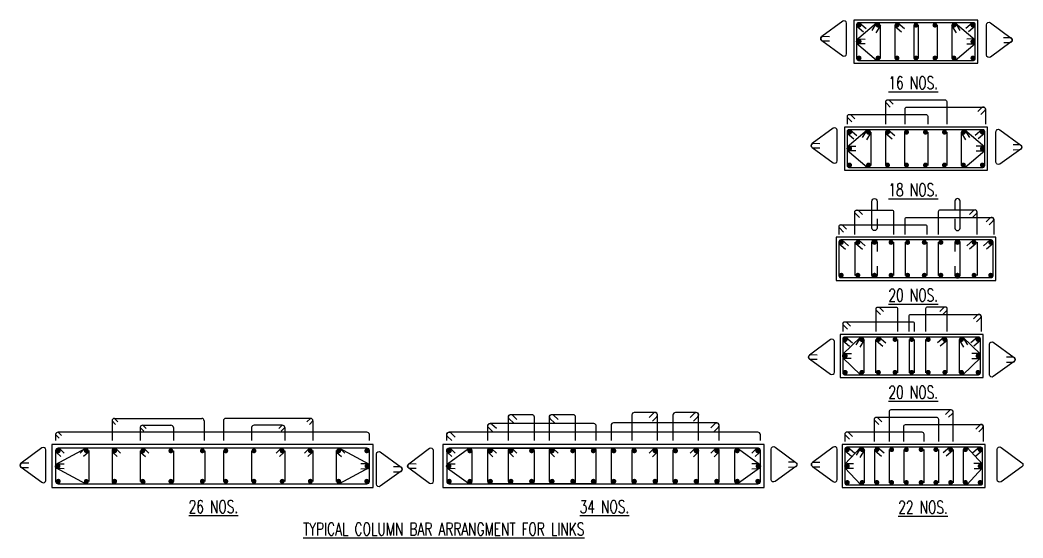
# Model space of a CAD drawing. Header units: inches. Extents: x 61991 to 161106, y 29687 to 64402.
# Drawn here: x 85207 to 86442, y 30501 to 31139 of the extents above; entities that cross this region are included whole.
import ezdxf
from ezdxf.enums import TextEntityAlignment as Align

# ---------------------------------------------------------------- set-up
doc = ezdxf.new("R2010")
doc.units = ezdxf.units.IN
doc.header["$MEASUREMENT"] = 0
doc.linetypes.add('HIDDEN', pattern=[0.375, 0.25, -0.125])
for name, color, linetype in [('COL', 1, 'HIDDEN'), ('FRAME', 6, 'Continuous'), ('LINKS', 6, 'Continuous'), ('reinforcement', 6, 'Continuous'), ('STEEL', 6, 'Continuous'), ('STIRUPS', 3, 'Continuous'), ('TITAL', 1, 'Continuous')]:
    doc.layers.add(name, color=color, linetype=linetype)
doc.styles.add('ROMANS', font='R.SHX', dxfattribs={"width": 0.7})

msp = doc.modelspace()

# ---------------------------------------------------------------- linework, layer by layer
at = {"layer": 'COL', "linetype": 'ByBlock'}
for points in [[(86386.87444, 31139.02687), (86234.15854, 31139.02687), (86234.15854, 31086.03487), (86386.87444, 31086.03487), (86386.87444, 31139.02687)], [(86398.55944, 31007.28195), (86222.47353, 31007.28195), (86222.47353, 30954.28995), (86398.55944, 30954.28995), (86398.55944, 31007.28195)], [(86408.78383, 30871.59523), (86212.24915, 30871.59523), (86212.24915, 30818.60323), (86408.78383, 30818.60323), (86408.78383, 30871.59523)], [(86393.20274, 30752.06037), (86217.11682, 30752.06037), (86217.11682, 30699.06837), (86393.20274, 30699.06837), (86393.20274, 30752.06037)], [(86395.80992, 30616.48172), (86219.72401, 30616.48172), (86219.72401, 30563.48972), (86395.80992, 30563.48972), (86395.80992, 30616.48172)]]:
    msp.add_lwpolyline(points, dxfattribs=at)
for points in [[(85246.40855, 30616.53731), (85246.40855, 30563.54531), (85641.83267, 30563.48972), (85641.83267, 30616.48172)], [(85728.00697, 30616.53731), (85728.00697, 30563.54531), (86123.43109, 30563.48972), (86123.43109, 30616.48172)]]:
    msp.add_lwpolyline(points, close=True, dxfattribs=at)
at = {"layer": 'FRAME'}
for p, q in [((85250.95072, 30591.7268), (85288.30439, 30611.99514)), ((85251.87429, 30606.84328), (85257.32265, 30601.58737)), ((85256.07901, 30611.20197), (85261.52738, 30605.94607)), ((85286.60698, 30611.20197), (85281.15861, 30605.94607)), ((85290.8117, 30606.84328), (85285.36334, 30601.58737)), ((85291.73526, 30608.96703), (85291.73526, 30571.1156)), ((85320.4161, 30608.96703), (85320.4161, 30571.1156)), ((85321.33967, 30606.84328), (85326.78803, 30601.58737)), ((85325.54439, 30611.20197), (85330.99276, 30605.94607)), ((85355.1466, 30608.91143), (85355.1466, 30571.06)), ((85356.07236, 30606.84328), (85361.52072, 30601.58737)), ((85360.27708, 30611.20197), (85365.72545, 30605.94607)), ((85395.93552, 30608.91143), (85395.93552, 30571.06)), ((85434.7486, 30608.91143), (85434.7486, 30571.06)), ((85457.57301, 30608.91143), (85457.57301, 30571.06)), ((85492.30789, 30608.91143), (85492.30789, 30571.06)), ((85527.96633, 30611.20197), (85522.51797, 30605.94607)), ((85532.17106, 30606.84328), (85526.72269, 30601.58737)), ((85533.09243, 30608.91143), (85533.09243, 30571.06)), ((85562.69902, 30611.20197), (85557.25066, 30605.94607)), ((85566.90375, 30606.84328), (85561.45538, 30601.58737)), ((85567.82731, 30608.96703), (85567.82731, 30571.1156)), ((85596.50596, 30608.96703), (85596.50596, 30571.1156)), ((85597.42952, 30606.84328), (85602.87789, 30601.58737)), ((85637.2905, 30591.7268), (85599.93683, 30611.99514)), ((85601.63425, 30611.20197), (85607.08261, 30605.94607)), ((85250.95072, 30588.35583), (85288.30439, 30568.08749)), ((85637.2905, 30588.35583), (85599.93683, 30568.08749))]:
    msp.add_line(p, q, dxfattribs=at)
for points in [[(86248.01503, 31109.59273), (86240.44515, 31109.67125, -1), (86240.50796, 31115.72715), (86248.07784, 31115.64863)], [(86373.01795, 31109.59273), (86380.58783, 31109.67125, 1), (86380.52501, 31115.72715), (86372.95513, 31115.64863)], [(86236.33002, 30977.84781), (86228.76014, 30977.92633, -1), (86228.82296, 30983.98223), (86236.39283, 30983.90371)], [(86384.70296, 30977.84781), (86392.27284, 30977.92633, 1), (86392.21002, 30983.98223), (86384.64014, 30983.90371)], [(86230.90323, 30722.4579), (86223.33335, 30722.53642, -1), (86223.39617, 30728.59232), (86230.96604, 30728.5138)], [(86379.41633, 30722.4579), (86386.98621, 30722.53642, 1), (86386.92339, 30728.59232), (86379.35352, 30728.5138)], [(85738.92107, 30601.58737), (85733.4727, 30606.84328, -1), (85737.67743, 30611.20197), (85743.12579, 30605.94607)], [(85789.52244, 30601.47462), (85784.07408, 30606.73053, -1), (85788.2788, 30611.08922), (85793.72717, 30605.83331)], [(85814.85268, 30601.47462), (85809.40432, 30606.73053, -1), (85813.60904, 30611.08922), (85819.05741, 30605.83331)], [(85865.51316, 30601.47462), (85860.06479, 30606.73053, -1), (85864.26952, 30611.08922), (85869.71788, 30605.83331)], [(85985.9249, 30601.47462), (85991.37326, 30606.73053, 1), (85987.16854, 30611.08922), (85981.72017, 30605.83331)], [(86036.58537, 30601.47462), (86042.03374, 30606.73053, 1), (86037.82901, 30611.08922), (86032.38065, 30605.83331)], [(86061.91561, 30601.47462), (86067.36398, 30606.73053, 1), (86063.15925, 30611.08922), (86057.71089, 30605.83331)], [(86112.51699, 30601.58737), (86117.96535, 30606.84328, 1), (86113.76063, 30611.20197), (86108.31226, 30605.94607)], [(85261.30262, 30586.73883), (85253.73274, 30586.81735, -1), (85253.79555, 30592.87325), (85261.36543, 30592.79473)], [(85626.9386, 30586.73883), (85634.50848, 30586.81735, 1), (85634.44567, 30592.87325), (85626.87579, 30592.79473)], [(85742.90103, 30586.73883), (85735.33116, 30586.81735, -1), (85735.39397, 30592.87325), (85742.96385, 30592.79473)], [(86108.53702, 30586.73883), (86116.1069, 30586.81735, 1), (86116.04408, 30592.87325), (86108.47421, 30592.79473)], [(86233.51041, 30586.87925), (86225.94053, 30586.95777, -1), (86226.00335, 30593.01367), (86233.57323, 30592.93515)], [(86382.02351, 30586.87925), (86389.59339, 30586.95777, 1), (86389.53058, 30593.01367), (86381.9607, 30592.93515)]]:
    msp.add_lwpolyline(points, format="xyb", dxfattribs=at)
for points in [[(85250.95072, 30608.96703), (85250.95072, 30571.1156, 0.4142135624), (85253.97884, 30568.08749), (85634.32472, 30568.08749, 0.4142135624), (85637.35284, 30571.1156), (85637.35284, 30608.96703, 0.4142135624), (85634.32472, 30611.99514), (85253.97884, 30611.99514, 0.4142135624)], [(85733.60483, 30587.41417), (85759.34429, 30568.8042, 0.6120053636), (85764.10203, 30571.23533), (85764.10203, 30608.73611, 0.6144575748), (85759.32701, 30611.15464), (85733.58754, 30592.26383, 0.5087382985)], [(85732.54914, 30608.96703), (85732.54914, 30571.1156, 0.4142135624), (85735.57725, 30568.08749), (86115.92314, 30568.08749, 0.4142135624), (86118.95125, 30571.1156), (86118.95125, 30608.96703, 0.4142135624), (86115.92314, 30611.99514), (85735.57725, 30611.99514, 0.4142135624)], [(85916.40641, 30608.96703), (85916.40641, 30571.1156, -0.4142135624), (85913.37829, 30568.08749), (85786.37317, 30568.08749, -0.4142135624), (85783.34505, 30571.1156), (85783.34505, 30608.96703, -0.4142135624), (85786.37317, 30611.99514), (85913.37829, 30611.99514, -0.4142135624)], [(85840.18178, 30608.96703), (85840.18178, 30571.1156, -0.4142135624), (85837.15367, 30568.08749), (85811.7034, 30568.08749, -0.4142135624), (85808.67529, 30571.1156), (85808.67529, 30608.96703, -0.4142135624), (85811.7034, 30611.99514), (85837.15367, 30611.99514, -0.4142135624)], [(85890.84226, 30608.96703), (85890.84226, 30571.1156, -0.4142135624), (85887.81414, 30568.08749), (85862.36388, 30568.08749, -0.4142135624), (85859.33577, 30571.1156), (85859.33577, 30608.96703, -0.4142135624), (85862.36388, 30611.99514), (85887.81414, 30611.99514, -0.4142135624)], [(85935.03165, 30608.96703), (85935.03165, 30571.1156, 0.4142135624), (85938.05976, 30568.08749), (86065.06489, 30568.08749, 0.4142135624), (86068.093, 30571.1156), (86068.093, 30608.96703, 0.4142135624), (86065.06489, 30611.99514), (85938.05976, 30611.99514, 0.4142135624)], [(85960.5958, 30608.96703), (85960.5958, 30571.1156, 0.4142135624), (85963.62391, 30568.08749), (85989.07417, 30568.08749, 0.4142135624), (85992.10229, 30571.1156), (85992.10229, 30608.96703, 0.4142135624), (85989.07417, 30611.99514), (85963.62391, 30611.99514, 0.4142135624)], [(86011.25628, 30608.96703), (86011.25628, 30571.1156, 0.4142135624), (86014.28439, 30568.08749), (86039.73465, 30568.08749, 0.4142135624), (86042.76276, 30571.1156), (86042.76276, 30608.96703, 0.4142135624), (86039.73465, 30611.99514), (86014.28439, 30611.99514, 0.4142135624)], [(86117.83323, 30587.41417), (86092.09376, 30568.8042, -0.6120053636), (86087.33603, 30571.23533), (86087.33603, 30608.73611, -0.6144575748), (86092.11105, 30611.15464), (86117.85051, 30592.26383, -0.5087382985)]]:
    msp.add_lwpolyline(points, format="xyb", close=True, dxfattribs=at)
at = {"layer": 'FRAME', "const_width": 3.02054}
for points in [[(85252.65553, 30608.73611, -1), (85255.69122, 30608.73611, -1)], [(85287.19369, 30608.96703, -1), (85290.22937, 30608.96703, -1)], [(85322.11572, 30608.73611, -1), (85325.15141, 30608.73611, -1)], [(85356.74619, 30608.73611, -1), (85359.78188, 30608.73611, -1)], [(85391.34852, 30608.73611, -1), (85394.38421, 30608.73611, -1)], [(85430.1775, 30608.73611, -1), (85433.21319, 30608.73611, -1)], [(85458.96558, 30608.73611, -1), (85462.00127, 30608.73611, -1)], [(85493.69959, 30608.73611, -1), (85496.73528, 30608.73611, -1)], [(85528.46025, 30608.73611, -1), (85531.49594, 30608.73611, -1)], [(85563.11829, 30608.73611, -1), (85566.15397, 30608.73611, -1)], [(85598.07871, 30608.73611, -1), (85601.11439, 30608.73611, -1)], [(85632.60911, 30608.73611, -1), (85635.64479, 30608.73611, -1)], [(85734.25395, 30608.73611, -1), (85737.28963, 30608.73611, -1)], [(85759.58419, 30608.73611, -1), (85762.61987, 30608.73611, -1)], [(85784.91442, 30608.73611, -1), (85787.95011, 30608.73611, -1)], [(85810.24466, 30608.73611, -1), (85813.28035, 30608.73611, -1)], [(85835.5749, 30608.73611, -1), (85838.61059, 30608.73611, -1)], [(85860.90514, 30608.73611, -1), (85863.94082, 30608.73611, -1)], [(85886.23538, 30608.73611, -1), (85889.27106, 30608.73611, -1)], [(85911.56562, 30608.73611, -1), (85914.6013, 30608.73611, -1)], [(85936.89585, 30608.73611, -1), (85939.93154, 30608.73611, -1)], [(85962.22609, 30608.73611, -1), (85965.26178, 30608.73611, -1)], [(85987.55633, 30608.73611, -1), (85990.59202, 30608.73611, -1)], [(86012.88657, 30608.73611, -1), (86015.92225, 30608.73611, -1)], [(86038.21681, 30608.73611, -1), (86041.25249, 30608.73611, -1)], [(86063.54705, 30608.73611, -1), (86066.58273, 30608.73611, -1)], [(86088.87728, 30608.73611, -1), (86091.91297, 30608.73611, -1)], [(86114.20752, 30608.73611, -1), (86117.24321, 30608.73611, -1)], [(85255.28199, 30589.8453, 1), (85252.2463, 30589.8453, 1)], [(85632.95923, 30589.8453, -1), (85635.99492, 30589.8453, -1)], [(85736.88041, 30589.8453, 1), (85733.84472, 30589.8453, 1)], [(86114.55765, 30589.8453, -1), (86117.59333, 30589.8453, -1)], [(85252.65553, 30571.23533, 1), (85255.69122, 30571.23533, 1)], [(85287.19369, 30571.00441, 1), (85290.22937, 30571.00441, 1)], [(85322.11572, 30571.23533, 1), (85325.15141, 30571.23533, 1)], [(85356.74619, 30571.23533, 1), (85359.78188, 30571.23533, 1)], [(85391.34852, 30571.23533, 1), (85394.38421, 30571.23533, 1)], [(85430.1775, 30571.23533, 1), (85433.21319, 30571.23533, 1)], [(85458.96558, 30571.23533, 1), (85462.00127, 30571.23533, 1)], [(85493.69959, 30571.23533, 1), (85496.73528, 30571.23533, 1)], [(85528.46025, 30571.23533, 1), (85531.49594, 30571.23533, 1)], [(85563.11829, 30571.23533, 1), (85566.15397, 30571.23533, 1)], [(85598.07871, 30571.23533, 1), (85601.11439, 30571.23533, 1)], [(85632.60911, 30571.23533, 1), (85635.64479, 30571.23533, 1)], [(85734.25395, 30571.23533, 1), (85737.28963, 30571.23533, 1)], [(85759.58419, 30571.23533, 1), (85762.61987, 30571.23533, 1)], [(85784.91442, 30571.23533, 1), (85787.95011, 30571.23533, 1)], [(85810.24466, 30571.23533, 1), (85813.28035, 30571.23533, 1)], [(85835.5749, 30571.23533, 1), (85838.61059, 30571.23533, 1)], [(85860.90514, 30571.23533, 1), (85863.94082, 30571.23533, 1)], [(85886.23538, 30571.23533, 1), (85889.27106, 30571.23533, 1)], [(85911.56562, 30571.23533, 1), (85914.6013, 30571.23533, 1)], [(85936.89585, 30571.23533, 1), (85939.93154, 30571.23533, 1)], [(85962.22609, 30571.23533, 1), (85965.26178, 30571.23533, 1)], [(85987.55633, 30571.23533, 1), (85990.59202, 30571.23533, 1)], [(86012.88657, 30571.23533, 1), (86015.92225, 30571.23533, 1)], [(86038.21681, 30571.23533, 1), (86041.25249, 30571.23533, 1)], [(86063.54705, 30571.23533, 1), (86066.58273, 30571.23533, 1)], [(86088.87728, 30571.23533, 1), (86091.91297, 30571.23533, 1)], [(86114.20752, 30571.23533, 1), (86117.24321, 30571.23533, 1)]]:
    msp.add_lwpolyline(points, format="xyb", close=True, dxfattribs=at)
at = {"layer": 'FRAME'}
for centre, start, end in [((85288.71153, 30608.96703), 90, 180), ((85323.44422, 30608.96703), 90, 180), ((85323.44422, 30571.1156), 180, 270), ((85358.17472, 30571.06), 270, 0), ((85392.90741, 30571.06), 270, 0)]:
    msp.add_arc(centre, 3.02811, start, end, dxfattribs=at)
at = {"layer": 'LINKS'}
for points in [[(86256.48548, 31126.00575), (86262.03426, 31135.29026), (86237.40705, 31114.2965)], [(86237.49997, 31131.59622), (86245.72576, 31124.57287)], [(86241.01656, 31135.71487), (86249.24235, 31128.69153)], [(86266.68302, 31132.51198), (86261.13424, 31123.22748)], [(86266.42095, 31132.84777), (86266.42095, 31091.84724)], [(86284.47436, 31131.59622), (86292.70015, 31124.57287)], [(86284.50204, 31132.84777), (86284.50204, 31091.84724)], [(86287.99094, 31135.71487), (86296.21674, 31128.69153)], [(86307.87206, 31132.84777), (86307.87206, 31091.84724)], [(86313.3887, 31132.84777), (86313.3887, 31091.84724)], [(86336.75872, 31132.84777), (86336.75872, 31091.84724)], [(86354.34996, 31132.51198), (86359.89874, 31123.22748)], [(86354.61202, 31132.84777), (86354.61202, 31091.84724)], [(86358.97788, 31135.71487), (86383.60509, 31114.72111)], [(86358.99871, 31135.29026), (86364.54749, 31126.00575)], [(86380.01642, 31135.71487), (86371.79062, 31128.69153)], [(86383.53301, 31131.59622), (86375.30721, 31124.57287)], [(86262.05509, 31089.34687), (86237.42788, 31110.34063)], [(86358.97788, 31089.34687), (86383.60509, 31110.34063)], [(86244.80047, 30994.26083), (86250.34925, 31003.54534), (86225.72204, 30982.55158)], [(86229.33155, 31003.96995), (86237.55734, 30996.94661)], [(86276.30594, 31003.96995), (86284.53173, 30996.94661)], [(86370.66289, 31003.96995), (86395.2901, 30982.97619)], [(86370.68372, 31003.54534), (86376.2325, 30994.26083)], [(86391.70143, 31003.96995), (86383.47563, 30996.94661)], [(86225.81496, 30999.8513), (86234.04076, 30992.82795)], [(86254.99801, 31000.76706), (86249.44923, 30991.48256)], [(86254.73595, 31001.10285), (86254.73595, 30960.10232)], [(86272.78935, 30999.8513), (86281.01514, 30992.82795)], [(86272.81704, 31001.10285), (86272.81704, 30960.10232)], [(86296.18705, 31001.10285), (86296.18705, 30960.10232)], [(86325.07371, 31001.10285), (86325.07371, 30960.10232)], [(86348.44373, 31001.10285), (86348.44373, 30960.10232)], [(86366.03497, 31000.76706), (86371.58375, 30991.48256)], [(86366.29703, 31001.10285), (86366.29703, 30960.10232)], [(86395.21801, 30999.8513), (86386.99222, 30992.82795)], [(86250.37008, 30957.60195), (86225.74287, 30978.59571)], [(86370.66289, 30957.60195), (86395.2901, 30978.59571)], [(86219.10717, 30868.28323), (86227.33296, 30861.25989)], [(86239.79028, 30868.28323), (86248.01608, 30861.25989)], [(86381.24269, 30868.28323), (86373.0169, 30861.25989)], [(86401.92581, 30868.28323), (86393.70001, 30861.25989)], [(86215.59058, 30864.16458), (86223.81637, 30857.14124)], [(86235.29389, 30865.41613), (86235.29389, 30824.4156)], [(86236.2737, 30864.16458), (86244.49949, 30857.14124)], [(86283.02914, 30865.41613), (86283.02914, 30824.4156)], [(86297.1063, 30865.41613), (86297.1063, 30824.4156)], [(86323.92667, 30865.41613), (86323.92667, 30824.4156)], [(86338.00383, 30865.41613), (86338.00383, 30824.4156)], [(86384.75928, 30864.16458), (86376.53348, 30857.14124)], [(86385.73909, 30865.41613), (86385.73909, 30824.4156)], [(86405.4424, 30864.16458), (86397.2166, 30857.14124)], [(86242.09212, 30748.74837), (86220.38617, 30727.75461)], [(86220.45825, 30744.62971), (86228.68405, 30737.60637)], [(86223.97484, 30748.74837), (86232.20064, 30741.72503)], [(86242.07129, 30748.32375), (86236.52251, 30739.03925)], [(86246.72005, 30745.54548), (86241.17127, 30736.26097)], [(86246.45799, 30745.88126), (86246.45799, 30704.88074)], [(86260.61033, 30745.88126), (86260.61033, 30704.88074)], [(86261.59014, 30744.62971), (86269.81593, 30737.60637)], [(86265.10672, 30748.74837), (86273.33252, 30741.72503)], [(86287.89682, 30745.88126), (86287.89682, 30704.88074)], [(86301.97405, 30745.88126), (86301.97405, 30704.88074)], [(86308.34558, 30745.88126), (86308.34558, 30704.88074)], [(86322.42274, 30745.88126), (86322.42274, 30704.88074)], [(86345.21284, 30748.74837), (86336.98704, 30741.72503)], [(86348.72942, 30744.62971), (86340.50363, 30737.60637)], [(86348.70174, 30745.88126), (86348.70174, 30704.88074)], [(86363.59951, 30745.54548), (86369.14829, 30736.26097)], [(86363.86157, 30745.88126), (86363.86157, 30704.88074)], [(86368.22744, 30748.74837), (86389.93339, 30727.75461)], [(86368.24827, 30748.32375), (86373.79704, 30739.03925)], [(86386.34472, 30748.74837), (86378.11892, 30741.72503)], [(86389.86131, 30744.62971), (86381.63551, 30737.60637)], [(86242.09212, 30702.38037), (86220.38617, 30723.37413)], [(86368.22744, 30702.38037), (86389.93339, 30723.37413)], [(86242.42722, 30613.16972), (86222.99335, 30592.17596)], [(86223.06544, 30609.05106), (86231.29123, 30602.02772)], [(86226.58202, 30613.16972), (86234.80782, 30606.14638)], [(86242.40639, 30612.7451), (86236.85761, 30603.4606)], [(86247.05514, 30609.96683), (86241.50636, 30600.68232)], [(86246.79308, 30610.30261), (86246.79308, 30569.30209)], [(86259.28383, 30610.30261), (86259.28383, 30569.30209)], [(86259.65315, 30609.05106), (86267.87894, 30602.02772)], [(86263.16974, 30613.16972), (86271.39553, 30606.14638)], [(86277.31621, 30610.30261), (86277.31621, 30569.30209)], [(86295.49289, 30610.30261), (86295.49289, 30569.30209)], [(86320.04103, 30610.30261), (86320.04103, 30569.30209)], [(86338.21771, 30610.30261), (86338.21771, 30569.30209)], [(86352.36419, 30613.16972), (86344.13839, 30606.14638)], [(86355.88078, 30609.05106), (86347.65498, 30602.02772)], [(86356.2501, 30610.30261), (86356.2501, 30569.30209)], [(86368.74084, 30610.30261), (86368.74084, 30569.30209)], [(86373.1067, 30613.16972), (86392.54057, 30592.17596)], [(86388.9519, 30613.16972), (86380.72611, 30606.14638)], [(86392.46849, 30609.05106), (86384.24269, 30602.02772)], [(86242.42722, 30566.80172), (86222.99335, 30587.79548)], [(86373.1067, 30566.80172), (86392.54057, 30587.79548)]]:
    msp.add_lwpolyline(points, dxfattribs=at)
at = {"layer": 'reinforcement', "const_width": 3.02054}
for points in [[(86238.88863, 31132.76798, -1), (86241.92432, 31132.76798, -1)], [(86262.25865, 31132.76798, -1), (86265.29433, 31132.76798, -1)], [(86285.62867, 31132.76798, -1), (86288.66435, 31132.76798, -1)], [(86308.99868, 31132.76798, -1), (86312.03437, 31132.76798, -1)], [(86332.3687, 31132.76798, -1), (86335.40438, 31132.76798, -1)], [(86355.73872, 31132.76798, -1), (86358.7744, 31132.76798, -1)], [(86379.10873, 31132.76798, -1), (86382.14442, 31132.76798, -1)], [(86238.95871, 31112.6992, -1), (86241.9944, 31112.6992, -1)], [(86379.10873, 31112.53087, -1), (86382.14442, 31112.53087, -1)], [(86238.88863, 31092.29377, 1), (86241.92432, 31092.29377, 1)], [(86262.25865, 31092.29377, 1), (86265.29433, 31092.29377, 1)], [(86285.62867, 31092.29377, 1), (86288.66435, 31092.29377, 1)], [(86308.99868, 31092.29377, 1), (86312.03437, 31092.29377, 1)], [(86332.3687, 31092.29377, 1), (86335.40438, 31092.29377, 1)], [(86355.73872, 31092.29377, 1), (86358.7744, 31092.29377, 1)], [(86379.10873, 31092.29377, 1), (86382.14442, 31092.29377, 1)], [(86227.20362, 31001.02306, -1), (86230.23931, 31001.02306, -1)], [(86250.57364, 31001.02306, -1), (86253.60932, 31001.02306, -1)], [(86273.94366, 31001.02306, -1), (86276.97934, 31001.02306, -1)], [(86297.31367, 31001.02306, -1), (86300.34936, 31001.02306, -1)], [(86320.68369, 31001.02306, -1), (86323.71938, 31001.02306, -1)], [(86344.05371, 31001.02306, -1), (86347.08939, 31001.02306, -1)], [(86367.42373, 31001.02306, -1), (86370.45941, 31001.02306, -1)], [(86390.79374, 31001.02306, -1), (86393.82943, 31001.02306, -1)], [(86227.27371, 30980.95428, -1), (86230.30939, 30980.95428, -1)], [(86390.79374, 30980.78595, -1), (86393.82943, 30980.78595, -1)], [(86227.20362, 30960.54885, 1), (86230.23931, 30960.54885, 1)], [(86250.57364, 30960.54885, 1), (86253.60932, 30960.54885, 1)], [(86273.94366, 30960.54885, 1), (86276.97934, 30960.54885, 1)], [(86297.31367, 30960.54885, 1), (86300.34936, 30960.54885, 1)], [(86320.68369, 30960.54885, 1), (86323.71938, 30960.54885, 1)], [(86344.05371, 30960.54885, 1), (86347.08939, 30960.54885, 1)], [(86367.42373, 30960.54885, 1), (86370.45941, 30960.54885, 1)], [(86390.79374, 30960.54885, 1), (86393.82943, 30960.54885, 1)], [(86216.97924, 30865.33634, -1), (86220.01493, 30865.33634, -1)], [(86237.42801, 30865.33634, -1), (86240.46369, 30865.33634, -1)], [(86257.87677, 30865.33634, -1), (86260.91246, 30865.33634, -1)], [(86278.32554, 30865.33634, -1), (86281.36122, 30865.33634, -1)], [(86298.7743, 30865.33634, -1), (86301.80999, 30865.33634, -1)], [(86319.22307, 30865.33634, -1), (86322.25875, 30865.33634, -1)], [(86342.70744, 30865.33634, 1), (86339.67176, 30865.33634, 1)], [(86363.1562, 30865.33634, 1), (86360.12052, 30865.33634, 1)], [(86383.60497, 30865.33634, 1), (86380.56929, 30865.33634, 1)], [(86401.01813, 30865.33634, -1), (86404.05381, 30865.33634, -1)], [(86216.97924, 30824.86213, 1), (86220.01493, 30824.86213, 1)], [(86237.42801, 30824.86213, 1), (86240.46369, 30824.86213, 1)], [(86257.87677, 30824.86213, 1), (86260.91246, 30824.86213, 1)], [(86278.32554, 30824.86213, 1), (86281.36122, 30824.86213, 1)], [(86298.7743, 30824.86213, 1), (86301.80999, 30824.86213, 1)], [(86319.22307, 30824.86213, 1), (86322.25875, 30824.86213, 1)], [(86342.70744, 30824.86213, -1), (86339.67176, 30824.86213, -1)], [(86363.1562, 30824.86213, -1), (86360.12052, 30824.86213, -1)], [(86383.60497, 30824.86213, -1), (86380.56929, 30824.86213, -1)], [(86401.01813, 30824.86213, 1), (86404.05381, 30824.86213, 1)], [(86221.84692, 30745.80147, -1), (86224.8826, 30745.80147, -1)], [(86242.29568, 30745.80147, -1), (86245.33136, 30745.80147, -1)], [(86262.74445, 30745.80147, -1), (86265.78013, 30745.80147, -1)], [(86283.19321, 30745.80147, -1), (86286.22889, 30745.80147, -1)], [(86303.64198, 30745.80147, -1), (86306.67766, 30745.80147, -1)], [(86327.12635, 30745.80147, 1), (86324.09066, 30745.80147, 1)], [(86347.57511, 30745.80147, 1), (86344.53943, 30745.80147, 1)], [(86368.02388, 30745.80147, 1), (86364.98819, 30745.80147, 1)], [(86385.43704, 30745.80147, -1), (86388.47272, 30745.80147, -1)], [(86221.84692, 30725.56437, -1), (86224.8826, 30725.56437, -1)], [(86385.43704, 30725.56437, -1), (86388.47272, 30725.56437, -1)], [(86221.84692, 30705.32726, 1), (86224.8826, 30705.32726, 1)], [(86242.29568, 30705.32726, 1), (86245.33136, 30705.32726, 1)], [(86262.74445, 30705.32726, 1), (86265.78013, 30705.32726, 1)], [(86283.19321, 30705.32726, 1), (86286.22889, 30705.32726, 1)], [(86303.64198, 30705.32726, 1), (86306.67766, 30705.32726, 1)], [(86327.12635, 30705.32726, -1), (86324.09066, 30705.32726, -1)], [(86347.57511, 30705.32726, -1), (86344.53943, 30705.32726, -1)], [(86368.02388, 30705.32726, -1), (86364.98819, 30705.32726, -1)], [(86385.43704, 30705.32726, 1), (86388.47272, 30705.32726, 1)], [(86224.4541, 30610.22282, -1), (86227.48978, 30610.22282, -1)], [(86242.63078, 30610.22282, -1), (86245.66646, 30610.22282, -1)], [(86260.80746, 30610.22282, -1), (86263.84314, 30610.22282, -1)], [(86278.98414, 30610.22282, -1), (86282.01982, 30610.22282, -1)], [(86297.16082, 30610.22282, -1), (86300.1965, 30610.22282, -1)], [(86318.37311, 30610.22282, 1), (86315.33742, 30610.22282, 1)], [(86336.54979, 30610.22282, 1), (86333.5141, 30610.22282, 1)], [(86354.72647, 30610.22282, 1), (86351.69078, 30610.22282, 1)], [(86372.90315, 30610.22282, 1), (86369.86746, 30610.22282, 1)], [(86391.07983, 30610.22282, 1), (86388.04414, 30610.22282, 1)], [(86224.4541, 30589.98572, -1), (86227.48978, 30589.98572, -1)], [(86391.07983, 30589.98572, 1), (86388.04414, 30589.98572, 1)], [(86224.4541, 30569.74861, 1), (86227.48978, 30569.74861, 1)], [(86242.63078, 30569.74861, 1), (86245.66646, 30569.74861, 1)], [(86260.80746, 30569.74861, 1), (86263.84314, 30569.74861, 1)], [(86278.98414, 30569.74861, 1), (86282.01982, 30569.74861, 1)], [(86297.16082, 30569.74861, 1), (86300.1965, 30569.74861, 1)], [(86318.37311, 30569.74861, -1), (86315.33742, 30569.74861, -1)], [(86336.54979, 30569.74861, -1), (86333.5141, 30569.74861, -1)], [(86354.72647, 30569.74861, -1), (86351.69078, 30569.74861, -1)], [(86372.90315, 30569.74861, -1), (86369.86746, 30569.74861, -1)], [(86391.07983, 30569.74861, -1), (86388.04414, 30569.74861, -1)]]:
    msp.add_lwpolyline(points, format="xyb", close=True, dxfattribs=at)
at = {"layer": 'reinforcement'}
for points in [[(86381.35444, 31089.34687, 0.4142135624), (86383.56244, 31091.55487), (86383.56244, 31133.50687, 0.4142135624), (86381.35444, 31135.71487), (86239.67854, 31135.71487, 0.4142135624), (86237.47054, 31133.50687), (86237.47054, 31091.55487, 0.4142135624), (86239.67854, 31089.34687), (86380.95011, 31089.34687)], [(86393.03944, 30957.60195, 0.4142135624), (86395.24744, 30959.80995), (86395.24744, 31001.76195, 0.4142135624), (86393.03944, 31003.96995), (86227.99353, 31003.96995, 0.4142135624), (86225.78553, 31001.76195), (86225.78553, 30959.80995, 0.4142135624), (86227.99353, 30957.60195), (86392.63512, 30957.60195)], [(86403.26383, 30821.91523, 0.4142135624), (86405.47183, 30824.12323), (86405.47183, 30866.07523, 0.4142135624), (86403.26383, 30868.28323), (86217.76915, 30868.28323, 0.4142135624), (86215.56115, 30866.07523), (86215.56115, 30824.12323, 0.4142135624), (86217.76915, 30821.91523), (86402.8595, 30821.91523)], [(86387.68274, 30702.38037, 0.4142135624), (86389.89074, 30704.58837), (86389.89074, 30746.54037, 0.4142135624), (86387.68274, 30748.74837), (86222.63682, 30748.74837, 0.4142135624), (86220.42882, 30746.54037), (86220.42882, 30704.58837, 0.4142135624), (86222.63682, 30702.38037), (86387.27841, 30702.38037)], [(86223.03601, 30610.96172), (86223.03601, 30569.00972, 0.4142135624), (86225.24401, 30566.80172), (86390.28992, 30566.80172, 0.4142135624), (86392.49792, 30569.00972), (86392.49792, 30610.96172, 0.4142135624), (86390.28992, 30613.16972), (86225.24401, 30613.16972, 0.4142135624), (86223.03601, 30610.96172)]]:
    msp.add_lwpolyline(points, format="xyb", dxfattribs=at)
at = {"layer": 'STEEL'}
for points in [[(86262.5189, 30836.16886), (86262.5189, 30824.77219, -1), (86256.27033, 30824.77219), (86256.27033, 30865.33634, -1), (86262.5189, 30865.33634), (86262.5189, 30853.93967)], [(86358.51408, 30836.16886), (86358.51408, 30824.77219, 1), (86364.76265, 30824.77219), (86364.76265, 30865.33634, 1), (86358.51408, 30865.33634), (86358.51408, 30853.93967)]]:
    msp.add_lwpolyline(points, format="xyb", dxfattribs=at)
at = {"layer": 'STIRUPS'}
for p, q in [((85320.41829, 30645.60353), (85320.41829, 30621.32227)), ((85320.41829, 30645.60353), (85324.70069, 30641.32113)), ((85323.44641, 30648.63165), (85430.85816, 30648.63165)), ((85323.44641, 30648.63165), (85327.72881, 30644.34925)), ((85433.88628, 30645.60353), (85433.88628, 30621.32227)), ((85457.57082, 30645.60353), (85457.57082, 30621.32227)), ((85564.79481, 30648.63165), (85460.59893, 30648.63165)), ((85564.79481, 30648.63165), (85560.51241, 30644.34925)), ((85567.82293, 30645.60353), (85563.54053, 30641.32113)), ((85567.82293, 30645.60353), (85567.82293, 30621.32227)), ((85634.26676, 30631.69962), (85253.97884, 30631.69962)), ((85253.97884, 30631.69962), (85258.26124, 30627.41722)), ((85355.14879, 30637.29277), (85355.14879, 30621.37787)), ((85355.14879, 30637.29277), (85359.43119, 30633.01037)), ((85358.17691, 30640.32089), (85362.45931, 30636.03849)), ((85358.17691, 30640.32089), (85392.90741, 30640.32089)), ((85395.93552, 30637.23718), (85395.93552, 30621.37787)), ((85492.3057, 30637.23718), (85492.3057, 30621.37787)), ((85530.06431, 30640.32089), (85495.33381, 30640.32089)), ((85530.06431, 30640.32089), (85525.78191, 30636.03849)), ((85533.09243, 30637.29277), (85528.81003, 30633.01037)), ((85533.09243, 30637.29277), (85533.09243, 30621.37787)), ((85250.95072, 30628.67151), (85250.95072, 30621.37787)), ((85250.95072, 30628.67151), (85255.23312, 30624.38911)), ((85637.29488, 30621.37787), (85637.29488, 30628.67151))]:
    msp.add_line(p, q, dxfattribs=at)
for points in [[(86194.55477, 31113.76147), (86220.29424, 31095.15149, 0.6120053636), (86225.05197, 31097.58262), (86225.05197, 31135.0834, 0.6144575748), (86220.27695, 31137.50194), (86194.53749, 31118.61112, 0.5087382985)], [(86427.8678, 31112.04054), (86402.12834, 31093.43056, -0.6120053636), (86397.3706, 31095.86169), (86397.3706, 31133.36247, -0.6144575748), (86402.14562, 31135.78101), (86427.88509, 31116.89019, -0.5087382985)], [(86182.86976, 30982.01655), (86208.60923, 30963.40657, 0.6120053636), (86213.36697, 30965.8377), (86213.36697, 31003.33848, 0.6144575748), (86208.59195, 31005.75702), (86182.85248, 30986.8662, 0.5087382985)], [(86439.55281, 30980.29561), (86413.81335, 30961.68564, -0.6120053636), (86409.05561, 30964.11677), (86409.05561, 31001.61755, -0.6144575748), (86413.83063, 31004.03609), (86439.5701, 30985.14527, -0.5087382985)], [(86179.55761, 30721.83491), (86205.29707, 30703.22494, 0.6120053636), (86210.05481, 30705.65606), (86210.05481, 30743.15685, 0.6144575748), (86205.27979, 30745.57538), (86179.54032, 30726.68457, 0.5087382985)], [(86431.49969, 30718.6559), (86405.76023, 30700.04593, -0.6120053636), (86401.00249, 30702.47705), (86401.00249, 30739.97784, -0.6144575748), (86405.77751, 30742.39637), (86431.51698, 30723.50556, -0.5087382985)], [(85208.39468, 30588.559), (85234.13415, 30569.94903, 0.6120053636), (85238.89189, 30572.38016), (85238.89189, 30609.88094, 0.6144575748), (85234.11687, 30612.29947), (85208.3774, 30593.40866, 0.5087382985)], [(85676.52807, 30583.68062), (85650.7886, 30565.07065, -0.6120053636), (85646.03087, 30567.50178), (85646.03087, 30605.00256, -0.6144575748), (85650.80589, 30607.42109), (85676.54535, 30588.53028, -0.5087382985)], [(85685.75939, 30587.64393), (85711.49886, 30569.03396, 0.6120053636), (85716.25659, 30571.46508), (85716.25659, 30608.96587, 0.6144575748), (85711.48157, 30611.3844), (85685.74211, 30592.49359, 0.5087382985)], [(86162.72356, 30589.57532), (86136.98409, 30570.96535, -0.6120053636), (86132.22636, 30573.39647), (86132.22636, 30610.89726, -0.6144575748), (86137.00138, 30613.31579), (86162.74085, 30594.42498, -0.5087382985)], [(86182.95202, 30589.50818), (86208.69149, 30570.8982, 0.6120053636), (86213.44922, 30573.32933), (86213.44922, 30610.83011, 0.6144575748), (86208.6742, 30613.24865), (86182.93474, 30594.35783, 0.5087382985)], [(86441.01084, 30589.20698), (86415.27138, 30570.59701, -0.6120053636), (86410.51364, 30573.02814), (86410.51364, 30610.52892, -0.6144575748), (86415.28866, 30612.94745), (86441.02813, 30594.05664, -0.5087382985)]]:
    msp.add_lwpolyline(points, format="xyb", close=True, dxfattribs=at)
for points in [[(86203.85098, 31112.93713), (86196.2811, 31113.01565, -1), (86196.34392, 31119.07155), (86203.91379, 31118.99303)], [(86418.5716, 31111.2162), (86426.14148, 31111.29472, 1), (86426.07866, 31117.35062), (86418.50878, 31117.2721)], [(86278.90168, 31031.81516), (86274.08364, 31036.55896, -1), (86277.68467, 31040.21634), (86282.60836, 31035.36851)], [(86273.40876, 31010.92204), (86273.40876, 31038.62687, -0.4142135624), (86275.61676, 31040.83487), (86346.23573, 31040.83487, -0.4142135624), (86348.44373, 31038.62687), (86348.44373, 31010.92204)], [(86297.07025, 31010.92204), (86297.07025, 31029.60716, -0.4142135624), (86299.27825, 31031.81516), (86393.85018, 31031.81516, -0.4142135624), (86396.05818, 31029.60716), (86396.05818, 31010.92204)], [(86390.56526, 31022.79545), (86395.38329, 31027.53925, 1), (86391.78227, 31031.19663), (86386.85857, 31026.3488)], [(86231.5787, 31013.77574), (86226.76067, 31018.51954, -1), (86230.3617, 31022.17692), (86235.28539, 31017.32909)], [(86226.08578, 31010.92204), (86226.08578, 31020.58745, -0.4142135624), (86228.29378, 31022.79545), (86322.86571, 31022.79545, -0.4142135624), (86325.07371, 31020.58745), (86325.07371, 31010.92204)], [(86192.16597, 30981.19221), (86184.59609, 30981.27073, -1), (86184.65891, 30987.32663), (86192.22879, 30987.24811)], [(86430.25661, 30979.47128), (86437.82649, 30979.5498, 1), (86437.76367, 30985.6057), (86430.19379, 30985.52718)], [(86262.5189, 30894.37668), (86262.5189, 30882.98002, -1), (86256.27033, 30882.98002), (86256.27033, 30916.27056, -1), (86262.5189, 30916.27056), (86262.5189, 30904.8739)], [(86358.51408, 30894.37668), (86358.51408, 30882.98002, 1), (86364.76265, 30882.98002), (86364.76265, 30916.27056, 1), (86358.51408, 30916.27056), (86358.51408, 30904.8739)], [(86240.7868, 30896.12844), (86235.96877, 30900.87224, -1), (86239.5698, 30904.52962), (86244.49349, 30899.68179)], [(86235.29389, 30875.23532), (86235.29389, 30902.94015, -0.4142135624), (86237.50189, 30905.14815), (86280.82114, 30905.14815, -0.4142135624), (86283.02914, 30902.94015), (86283.02914, 30875.23532)], [(86385.73909, 30875.23532), (86385.73909, 30902.94015, 0.4142135624), (86383.53109, 30905.14815), (86340.21183, 30905.14815, 0.4142135624), (86338.00383, 30902.94015), (86338.00383, 30875.23532)], [(86380.24617, 30896.12844), (86385.06421, 30900.87224, 1), (86381.46318, 30904.52962), (86376.53949, 30899.68179)], [(86297.1063, 30875.23532), (86297.1063, 30893.92044, -0.4142135624), (86299.3143, 30896.12844), (86404.07456, 30896.12844, -0.4142135624), (86406.28256, 30893.92044), (86406.28256, 30875.23532)], [(86400.78964, 30887.10873), (86405.60768, 30891.85253, 1), (86402.00665, 30895.50991), (86397.08296, 30890.66208)], [(86221.35432, 30878.08902), (86216.53629, 30882.83282, -1), (86220.13731, 30886.4902), (86225.06101, 30881.64237)], [(86215.8614, 30875.23532), (86215.8614, 30884.90073, -0.4142135624), (86218.0694, 30887.10873), (86321.71867, 30887.10873, -0.4142135624), (86323.92667, 30884.90073), (86323.92667, 30875.23532)], [(86266.8212, 30776.59358), (86262.00317, 30781.33738, -1), (86265.6042, 30784.99476), (86270.52789, 30780.14692)], [(86261.32828, 30755.70045), (86261.32828, 30783.40529, -0.4142135624), (86263.53628, 30785.61329), (86285.68882, 30785.61329, -0.4142135624), (86287.89682, 30783.40529), (86287.89682, 30755.70045)], [(86348.99128, 30755.70045), (86348.99128, 30783.40529, 0.4142135624), (86346.78328, 30785.61329), (86324.63074, 30785.61329, 0.4142135624), (86322.42274, 30783.40529), (86322.42274, 30755.70045)], [(86343.49836, 30776.59358), (86348.31639, 30781.33738, 1), (86344.71536, 30784.99476), (86339.79167, 30780.14692)], [(86226.22199, 30758.55416), (86221.40396, 30763.29796, -1), (86225.00499, 30766.95534), (86229.92868, 30762.1075)], [(86220.72908, 30755.70045), (86220.72908, 30765.36587, -0.4142135624), (86222.93708, 30767.57387), (86306.13758, 30767.57387, -0.4142135624), (86308.34558, 30765.36587), (86308.34558, 30755.70045)], [(86301.97405, 30755.70045), (86301.97405, 30774.38558, -0.4142135624), (86304.18205, 30776.59358), (86388.49347, 30776.59358, -0.4142135624), (86390.70147, 30774.38558), (86390.70147, 30755.70045)], [(86385.20855, 30767.57387), (86390.02659, 30772.31767, 1), (86386.42556, 30775.97505), (86381.50187, 30771.12721)], [(86188.85381, 30721.01057), (86181.28394, 30721.08909, -1), (86181.34675, 30727.14499), (86188.91663, 30727.06647)], [(86422.20349, 30717.83156), (86429.77337, 30717.91008, 1), (86429.71055, 30723.96598), (86422.14067, 30723.88746)], [(85992.10229, 30621.37787), (85992.10229, 30652.89115, 0.4142135624), (85989.07417, 30655.91926), (85963.62391, 30655.91926, 0.4142135624), (85960.5958, 30652.89115), (85960.5958, 30621.37787)], [(86042.76276, 30621.37787), (86042.76276, 30652.89115, 0.4142135624), (86039.73465, 30655.91926), (86014.28439, 30655.91926, 0.4142135624), (86011.25628, 30652.89115), (86011.25628, 30621.37787)], [(86356.2501, 30620.1218), (86356.2501, 30656.84635, 0.4142135624), (86354.0421, 30659.05435), (86279.52421, 30659.05435, 0.4142135624), (86277.31621, 30656.84635), (86277.31621, 30620.1218)], [(86350.75718, 30650.03464), (86355.57521, 30654.77844, 1), (86351.97419, 30658.43581), (86347.05049, 30653.58798)], [(85814.85268, 30642.99707), (85809.40432, 30648.25297, -1), (85813.60904, 30652.61167), (85819.05741, 30647.35576)], [(85808.67529, 30621.37787), (85808.67529, 30650.48947, -0.4142135624), (85811.7034, 30653.51759), (85837.15367, 30653.51759, -0.4142135624), (85840.18178, 30650.48947), (85840.18178, 30621.37787)], [(85865.51316, 30642.99707), (85860.06479, 30648.25297, -1), (85864.26952, 30652.61167), (85869.71788, 30647.35576)], [(85859.33577, 30621.37787), (85859.33577, 30650.48947, -0.4142135624), (85862.36388, 30653.51759), (85887.81414, 30653.51759, -0.4142135624), (85890.84226, 30650.48947), (85890.84226, 30621.37787)], [(85985.9249, 30645.39874), (85991.37326, 30650.65465, 1), (85987.16854, 30655.01334), (85981.72017, 30649.75744)], [(86036.58537, 30645.39874), (86042.03374, 30650.65465, 1), (86037.82901, 30655.01334), (86032.38065, 30649.75744)], [(86264.88421, 30641.01493), (86260.06618, 30645.75873, -1), (86263.66721, 30649.41611), (86268.5909, 30644.56827)], [(86259.3913, 30620.1218), (86259.3913, 30647.82664, -0.4142135624), (86261.5993, 30650.03464), (86336.00971, 30650.03464, -0.4142135624), (86338.21771, 30647.82664), (86338.21771, 30620.1218)], [(86118.89111, 30621.37787), (86118.89111, 30628.67151, 0.4142135624), (86115.86299, 30631.69962), (85735.51711, 30631.69962, 0.4142135624), (85732.48899, 30628.67151), (85732.48899, 30621.37787)], [(85738.92107, 30621.23626), (85733.4727, 30626.49216, -1), (85737.67743, 30630.85086), (85743.12579, 30625.59495)], [(85789.52244, 30632.06157), (85784.07408, 30637.31747, -1), (85788.2788, 30641.67616), (85793.72717, 30636.42026)], [(85783.34505, 30621.37787), (85783.34505, 30639.55397, -0.4142135624), (85786.37317, 30642.58209), (85913.37829, 30642.58209, -0.4142135624), (85916.40641, 30639.55397), (85916.40641, 30621.37787)], [(86068.093, 30621.37787), (86068.093, 30640.09773, 0.4142135624), (86065.06489, 30643.12585), (85938.05976, 30643.12585, 0.4142135624), (85935.03165, 30640.09773), (85935.03165, 30621.37787)], [(86061.91561, 30632.60533), (86067.36398, 30637.86123, 1), (86063.15925, 30642.21993), (86057.71089, 30636.96402)], [(86228.82917, 30622.97551), (86224.01114, 30627.71931, -1), (86227.61217, 30631.37669), (86232.53586, 30626.52885)], [(86223.33626, 30620.1218), (86223.33626, 30629.78722, -0.4142135624), (86225.54426, 30631.99522), (86317.83303, 30631.99522, -0.4142135624), (86320.04103, 30629.78722), (86320.04103, 30620.1218)], [(86295.49289, 30620.1218), (86295.49289, 30638.80693, -0.4142135624), (86297.70089, 30641.01493), (86391.10065, 30641.01493, -0.4142135624), (86393.30865, 30638.80693), (86393.30865, 30620.1218)], [(86387.81574, 30631.99522), (86392.63377, 30636.73902, 1), (86389.03274, 30640.3964), (86384.10905, 30635.54856)], [(86153.42735, 30588.75098), (86160.99723, 30588.8295, 1), (86160.93442, 30594.8854), (86153.36454, 30594.80688)], [(86192.24823, 30588.68384), (86184.67835, 30588.76236, -1), (86184.74117, 30594.81826), (86192.31104, 30594.73974)], [(85217.69089, 30587.73467), (85210.12101, 30587.81318, -1), (85210.18383, 30593.86909), (85217.75371, 30593.79057)], [(85667.23186, 30582.85629), (85674.80174, 30582.9348, 1), (85674.73892, 30588.99071), (85667.16904, 30588.91219)], [(85695.0556, 30586.81959), (85687.48572, 30586.89811, -1), (85687.54853, 30592.95402), (85695.11841, 30592.8755)]]:
    msp.add_lwpolyline(points, format="xyb", dxfattribs=at)
for centre, start, end in [((85323.44641, 30645.60353), 90, 180), ((85430.85816, 30645.60353), 0, 90), ((85460.59893, 30645.60353), 90, 180), ((85564.79481, 30645.60353), 0, 90), ((85253.97884, 30628.67151), 90, 180), ((85358.17691, 30637.29277), 90, 180), ((85392.90741, 30637.29277), 0, 90), ((85495.33381, 30637.29277), 90, 180), ((85530.06431, 30637.29277), 0, 90), ((85634.26676, 30628.67151), 0, 90)]:
    msp.add_arc(centre, 3.02811, start, end, dxfattribs=at)

# ---------------------------------------------------------------- texts
at = {"layer": 'TITAL', "style": 'ROMANS', "width": 0.7}
for s, p in [('%%U16 NOS.', (86307.14541, 31061.81092)), ('%%U18 NOS.', (86307.14541, 30930.066)), ('%%U20 NOS.', (86307.14541, 30800.36204)), ('%%U20 NOS.', (86307.14541, 30680.82717)), ('%%U22 NOS.', (86319.22385, 30539.26577))]:
    msp.add_text(s, height=15.652174, dxfattribs=at).set_placement(p, align=Align.MIDDLE)
for s, p in [('%%U26 NOS.', (85445.30919, 30532.06096)), ('%%U34 NOS.', (85926.90761, 30532.06096))]:
    msp.add_text(s, height=15.652174, dxfattribs=at).set_placement(p, align=Align.CENTER)
msp.add_text('%%uTYPICAL COLUMN BAR ARRANGMENT FOR LINKS', height=15.6521739, dxfattribs=at).set_placement((85555.64573, 30504.61702))

doc.saveas('drawing.dxf')
